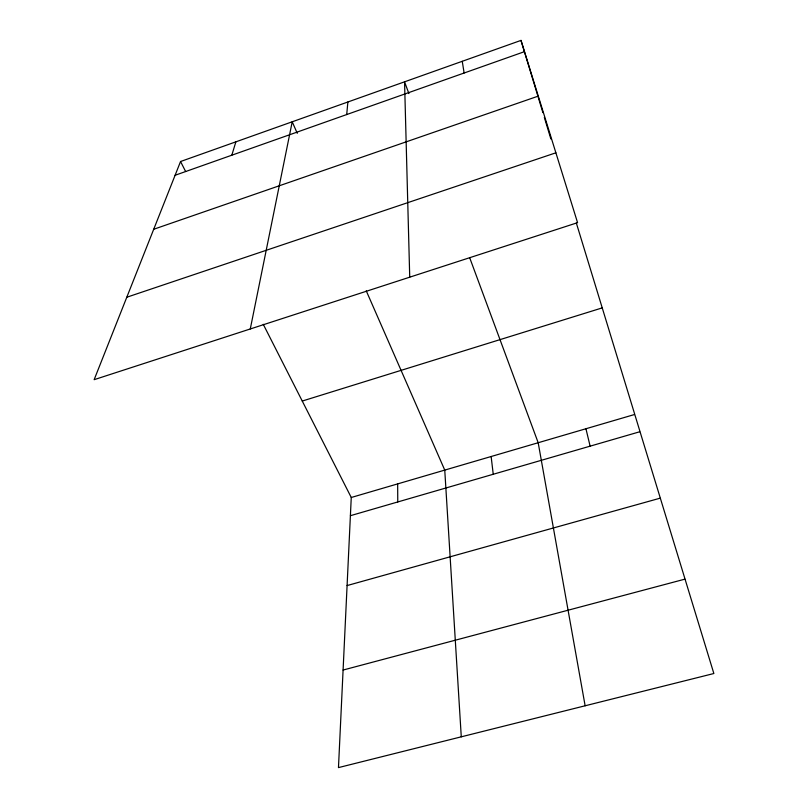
<?xml version="1.0" encoding="UTF-8"?>
<svg xmlns="http://www.w3.org/2000/svg" width="808" height="808" viewBox="0 0 808 808"><rect width="100%" height="100%" fill="white"/><g stroke="black" fill="none" stroke-linecap="round" stroke-linejoin="round"><path stroke-width="1.21" d="M263.256 324.301L351.258 497.486L338.471 767.6L713.858 673.519L576.346 223.059M346.703 114.554L347.884 101.99M250.278 328.967L292.213 121.786L297.263 133.32M231.815 155.207L235.875 141.834M180.548 161.519L94.142 379.679L577.568 222.665L520.998 40.4L180.548 161.519L185.618 171.498M175.094 175.275L524.493 51.651M153.712 229.26L538.29 96.102M126.795 297.233L555.884 152.803M302.263 401.051L602.071 307.939M351.258 497.486L634.381 414.555M350.399 515.696L639.673 431.785M347.087 585.568L660.055 498.203M343.087 670.044L684.891 579.154M366.246 290.829L444.754 470.094L461.277 736.825M408.909 93.597L404.555 81.83L409.727 277.174M469.68 257.712L538.189 442.734L585.133 705.788M520.998 40.4L542.895 112.635M544.34 117.433L550.864 138.946M585.931 428.745L590.123 446.157M462.247 61.297L464.125 73.003M491.133 456.51L493.244 474.266M397.657 483.891L397.768 501.95"/></g></svg>
